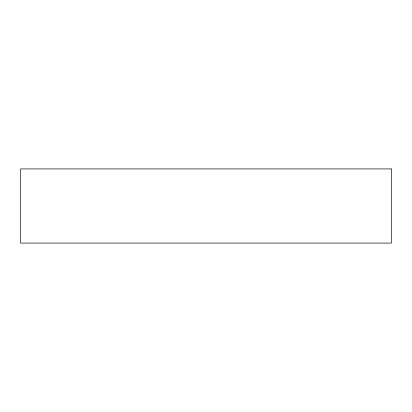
<?xml version="1.0" encoding="UTF-8"?>
<svg xmlns="http://www.w3.org/2000/svg" width="412" height="412" viewBox="0 0 412 412"><rect width="100%" height="100%" fill="white"/><g stroke="black" fill="none" stroke-linecap="round" stroke-linejoin="round"><path stroke-width="0.62" d="M391.4 168.92L20.6 168.92L20.6 243.08L391.4 243.08L391.4 168.92"/></g></svg>
